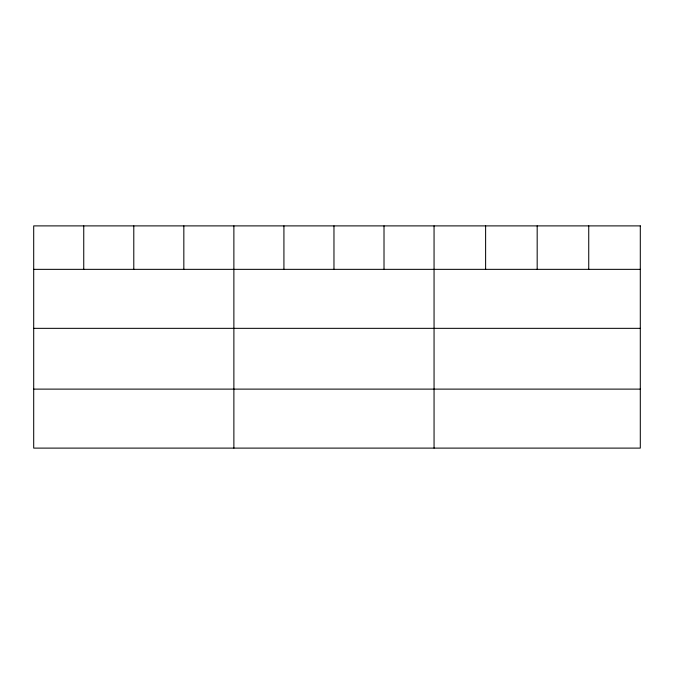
<?xml version="1.0" encoding="UTF-8"?>
<svg xmlns="http://www.w3.org/2000/svg" width="674" height="674" viewBox="0 0 674 674"><rect width="100%" height="100%" fill="white"/><g stroke="black" fill="none" stroke-linecap="round" stroke-linejoin="round"><path stroke-width="1.01" d="M33.7 269.347L640.3 269.347M33.7 328.339L640.3 328.339M33.7 389.117L640.3 389.117M588.739 225.891L588.739 269.347M537.178 225.891L537.178 269.347M485.617 225.891L485.617 269.347M434.056 225.891L434.056 448.109M384.012 225.891L384.012 269.347M333.967 225.891L333.967 269.347M283.923 225.891L283.923 269.347M233.878 225.891L233.878 448.109M183.833 225.891L183.833 269.347M133.789 225.891L133.789 269.347M83.745 225.891L83.745 269.347M640.3 225.891L33.7 225.891L33.7 448.109L640.3 448.109L640.3 225.891"/></g></svg>
